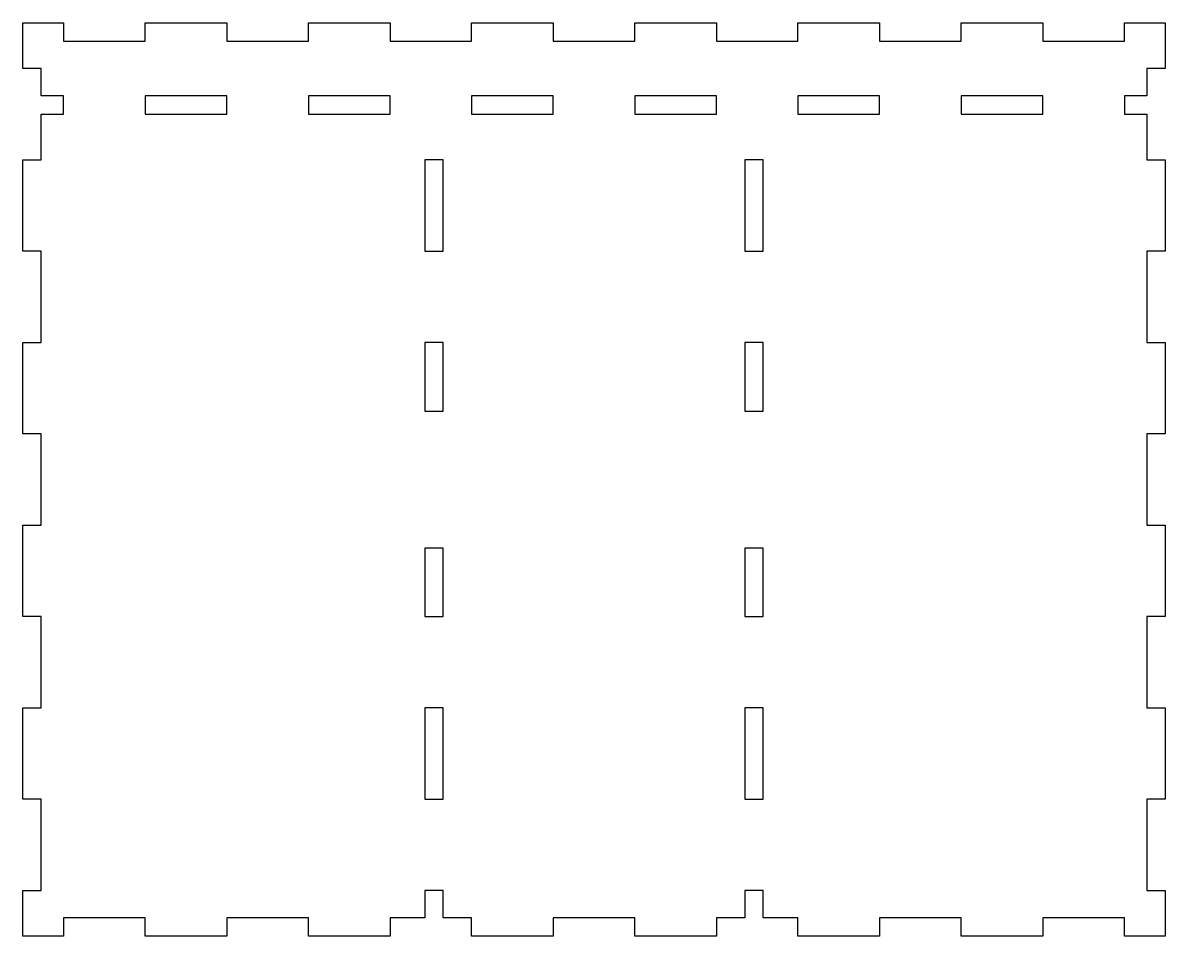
# Model space of a CAD drawing. Header units: millimetres. Extents: x -125 to 125, y -100 to 100.
import ezdxf

# ---------------------------------------------------------------- set-up
doc = ezdxf.new("R2010")
doc.units = ezdxf.units.MM
doc.layers.get('0').update_dxf_attribs({"linetype": 'CONTINUOUS'})

msp = doc.modelspace()

# ---------------------------------------------------------------- linework, layer by layer
for points in [[(37, -96), (37, -90), (33, -90), (33, -96), (26.79, -96), (26.79, -100), (8.93, -100), (8.93, -96), (-8.93, -96), (-8.93, -100), (-26.79, -100), (-26.79, -96), (-33, -96), (-33, -90), (-37, -90), (-37, -96), (-44.64, -96), (-44.64, -100), (-62.5, -100), (-62.5, -96), (-80.36, -96), (-80.36, -100), (-98.21, -100), (-98.21, -96), (-116.07, -96), (-116.07, -100), (-125, -100), (-125, -90), (-121, -90), (-121, -70), (-125, -70), (-125, -50), (-121, -50), (-121, -30), (-125, -30), (-125, -10), (-121, -10), (-121, 10), (-125, 10), (-125, 30), (-121, 30), (-121, 50), (-125, 50), (-125, 70), (-121, 70), (-121, 80), (-116.07, 80), (-116.07, 84), (-121, 84), (-121, 90), (-125, 90), (-125, 100), (-116.07, 100), (-116.07, 96), (-98.21, 96), (-98.21, 100), (-80.36, 100), (-80.36, 96), (-62.5, 96), (-62.5, 100), (-44.64, 100), (-44.64, 96), (-26.79, 96), (-26.79, 100), (-8.93, 100), (-8.93, 96), (8.93, 96), (8.93, 100), (26.79, 100), (26.79, 96), (44.64, 96), (44.64, 100), (62.5, 100), (62.5, 96), (80.36, 96), (80.36, 100), (98.21, 100), (98.21, 96), (116.07, 96), (116.07, 100), (125, 100), (125, 90), (121, 90), (121, 84), (116.07, 84), (116.07, 80), (121, 80), (121, 70), (125, 70), (125, 50), (121, 50), (121, 30), (125, 30), (125, 10), (121, 10), (121, -10), (125, -10), (125, -30), (121, -30), (121, -50), (125, -50), (125, -70), (121, -70), (121, -90), (125, -90), (125, -100), (116.07, -100), (116.07, -96), (98.21, -96), (98.21, -100), (80.36, -100), (80.36, -96), (62.5, -96), (62.5, -100), (44.64, -100), (44.64, -96)], [(-98.21, 84), (-98.21, 80), (-80.36, 80), (-80.36, 84)], [(-62.5, 84), (-62.5, 80), (-44.64, 80), (-44.64, 84)], [(-26.79, 84), (-26.79, 80), (-8.93, 80), (-8.93, 84)], [(8.93, 84), (8.93, 80), (26.79, 80), (26.79, 84)], [(44.64, 84), (44.64, 80), (62.5, 80), (62.5, 84)], [(98.21, 80), (98.21, 84), (80.36, 84), (80.36, 80)], [(-33, 50), (-33, 70), (-37, 70), (-37, 50)], [(33, 70), (33, 50), (37, 50), (37, 70)], [(-33, 15), (-33, 30), (-37, 30), (-37, 15)], [(33, 30), (33, 15), (37, 15), (37, 30)], [(-33, -30), (-33, -15), (-37, -15), (-37, -30)], [(33, -15), (33, -30), (37, -30), (37, -15)], [(-33, -70), (-33, -50), (-37, -50), (-37, -70)], [(33, -50), (33, -70), (37, -70), (37, -50)]]:
    msp.add_lwpolyline(points, close=True)

doc.saveas('drawing.dxf')
